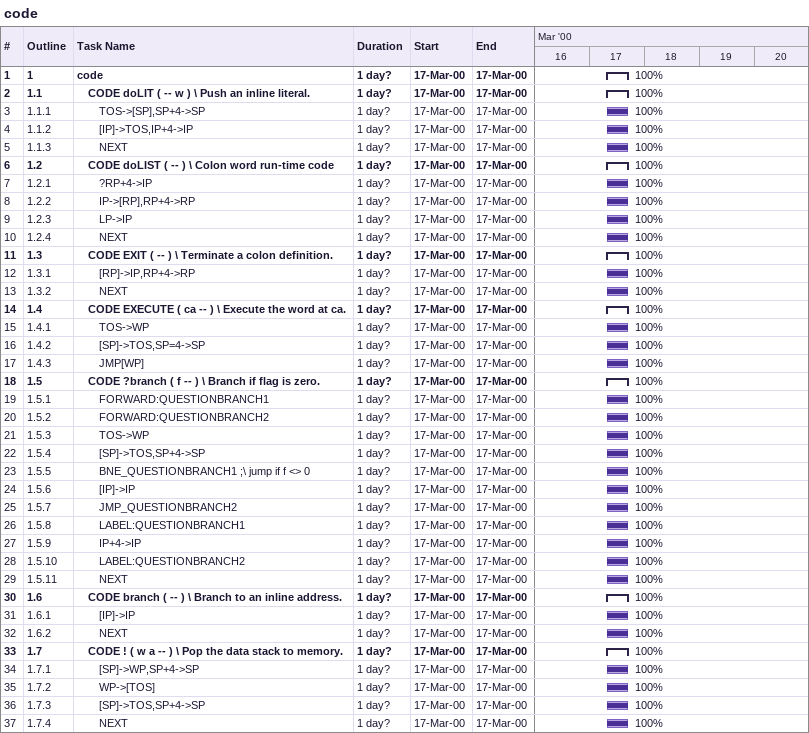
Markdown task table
code

| ID | WBS | Task | Duration | Start | Finish | % complete |
|---|---|---|---|---|---|---|
| 1 | 1 | **code** | 1d? | 2000-03-17 | 2000-03-17 | 100 |
| 2 | 1.1 | **CODE doLIT ( -- w ) \ Push an inline literal.** | 1d? | 2000-03-17 | 2000-03-17 | 100 |
| 3 | 1.1.1 | TOS->[SP],SP+4->SP | 1d? | 2000-03-17 | 2000-03-17 | 100 |
| 4 | 1.1.2 | [IP]->TOS,IP+4->IP | 1d? | 2000-03-17 | 2000-03-17 | 100 |
| 5 | 1.1.3 | NEXT | 1d? | 2000-03-17 | 2000-03-17 | 100 |
| 6 | 1.2 | **CODE doLIST ( -- ) \ Colon word run-time code** | 1d? | 2000-03-17 | 2000-03-17 | 100 |
| 7 | 1.2.1 | ?RP+4->IP | 1d? | 2000-03-17 | 2000-03-17 | 100 |
| 8 | 1.2.2 | IP->[RP],RP+4->RP | 1d? | 2000-03-17 | 2000-03-17 | 100 |
| 9 | 1.2.3 | LP->IP | 1d? | 2000-03-17 | 2000-03-17 | 100 |
| 10 | 1.2.4 | NEXT | 1d? | 2000-03-17 | 2000-03-17 | 100 |
| 11 | 1.3 | **CODE EXIT ( -- ) \ Terminate a colon definition.** | 1d? | 2000-03-17 | 2000-03-17 | 100 |
| 12 | 1.3.1 | [RP]->IP,RP+4->RP | 1d? | 2000-03-17 | 2000-03-17 | 100 |
| 13 | 1.3.2 | NEXT | 1d? | 2000-03-17 | 2000-03-17 | 100 |
| 14 | 1.4 | **CODE EXECUTE ( ca -- ) \ Execute the word at ca.** | 1d? | 2000-03-17 | 2000-03-17 | 100 |
| 15 | 1.4.1 | TOS->WP | 1d? | 2000-03-17 | 2000-03-17 | 100 |
| 16 | 1.4.2 | [SP]->TOS,SP=4->SP | 1d? | 2000-03-17 | 2000-03-17 | 100 |
| 17 | 1.4.3 | JMP[WP] | 1d? | 2000-03-17 | 2000-03-17 | 100 |
| 18 | 1.5 | **CODE ?branch ( f -- ) \ Branch if flag is zero.** | 1d? | 2000-03-17 | 2000-03-17 | 100 |
| 19 | 1.5.1 | FORWARD:QUESTIONBRANCH1 | 1d? | 2000-03-17 | 2000-03-17 | 100 |
| 20 | 1.5.2 | FORWARD:QUESTIONBRANCH2 | 1d? | 2000-03-17 | 2000-03-17 | 100 |
| 21 | 1.5.3 | TOS->WP | 1d? | 2000-03-17 | 2000-03-17 | 100 |
| 22 | 1.5.4 | [SP]->TOS,SP+4->SP | 1d? | 2000-03-17 | 2000-03-17 | 100 |
| 23 | 1.5.5 | BNE_QUESTIONBRANCH1 ;\ jump if f <> 0 | 1d? | 2000-03-17 | 2000-03-17 | 100 |
| 24 | 1.5.6 | [IP]->IP | 1d? | 2000-03-17 | 2000-03-17 | 100 |
| 25 | 1.5.7 | JMP_QUESTIONBRANCH2 | 1d? | 2000-03-17 | 2000-03-17 | 100 |
| 26 | 1.5.8 | LABEL:QUESTIONBRANCH1 | 1d? | 2000-03-17 | 2000-03-17 | 100 |
| 27 | 1.5.9 | IP+4->IP | 1d? | 2000-03-17 | 2000-03-17 | 100 |
| 28 | 1.5.10 | LABEL:QUESTIONBRANCH2 | 1d? | 2000-03-17 | 2000-03-17 | 100 |
| 29 | 1.5.11 | NEXT | 1d? | 2000-03-17 | 2000-03-17 | 100 |
| 30 | 1.6 | **CODE branch ( -- ) \ Branch to an inline address.** | 1d? | 2000-03-17 | 2000-03-17 | 100 |
| 31 | 1.6.1 | [IP]->IP | 1d? | 2000-03-17 | 2000-03-17 | 100 |
| 32 | 1.6.2 | NEXT | 1d? | 2000-03-17 | 2000-03-17 | 100 |
| 33 | 1.7 | **CODE ! ( w a -- ) \ Pop the data stack to memory.** | 1d? | 2000-03-17 | 2000-03-17 | 100 |
| 34 | 1.7.1 | [SP]->WP,SP+4->SP | 1d? | 2000-03-17 | 2000-03-17 | 100 |
| 35 | 1.7.2 | WP->[TOS] | 1d? | 2000-03-17 | 2000-03-17 | 100 |
| 36 | 1.7.3 | [SP]->TOS,SP+4->SP | 1d? | 2000-03-17 | 2000-03-17 | 100 |
| 37 | 1.7.4 | NEXT | 1d? | 2000-03-17 | 2000-03-17 | 100 |
